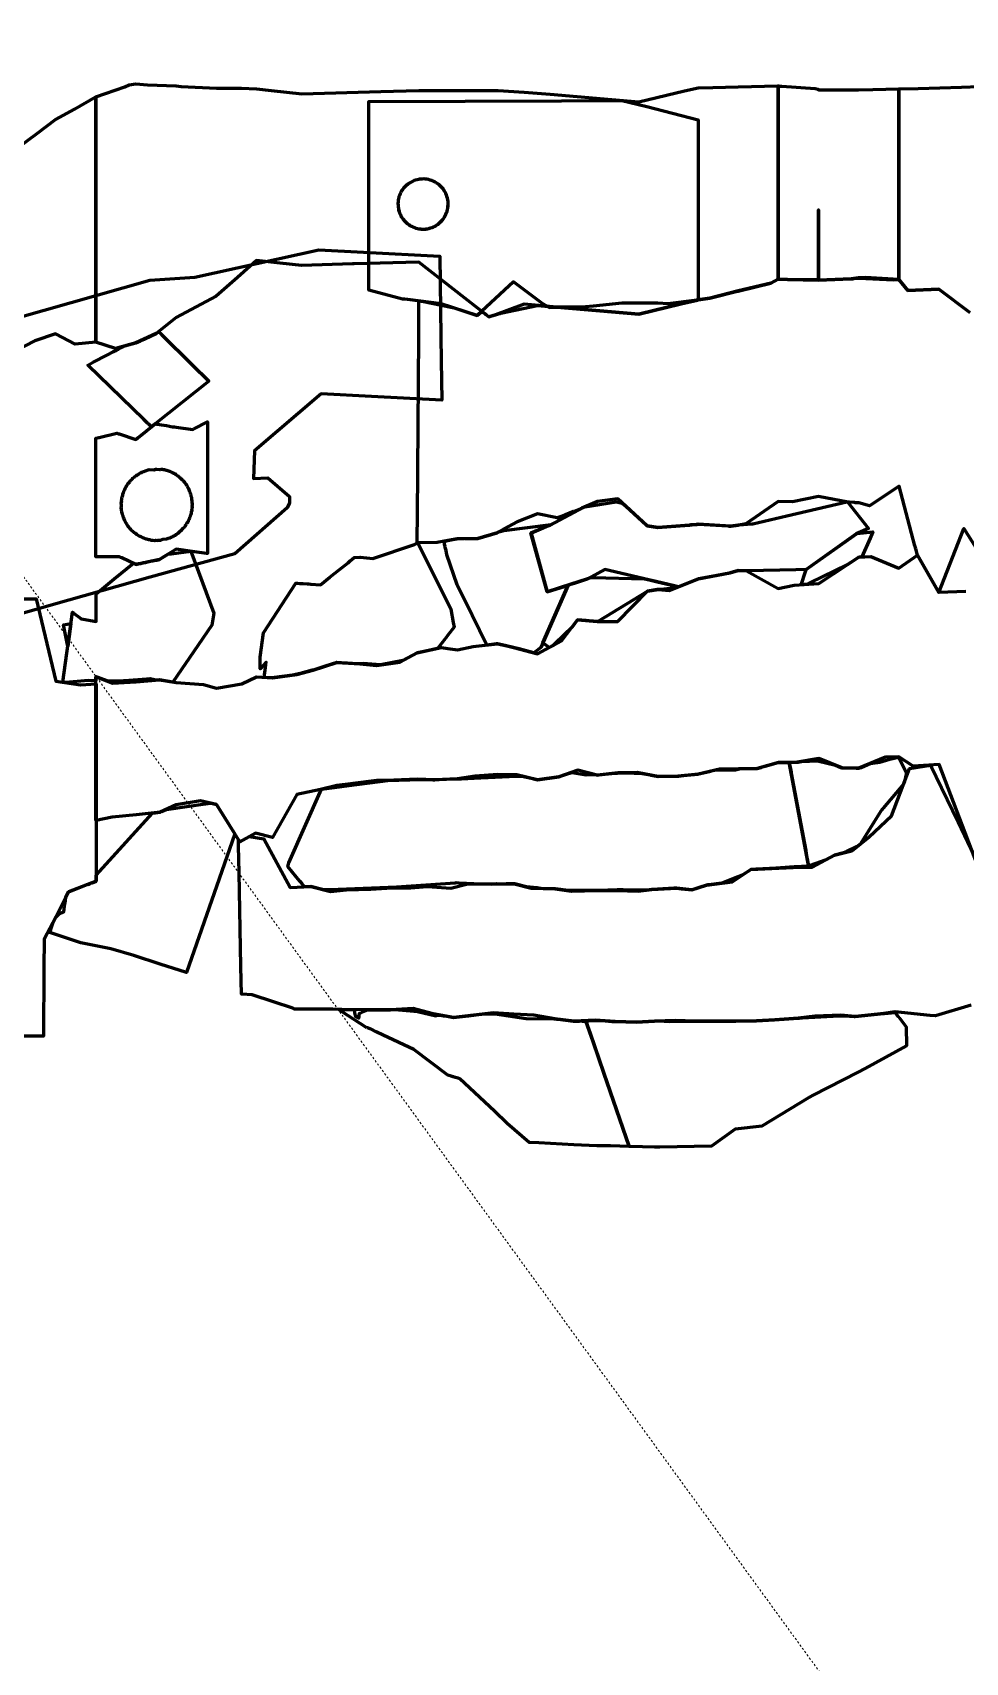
# Model space of a CAD drawing. Header units: millimetres. Extents: x -11105 to 6250, y -8045 to 7046.
# Drawn here: x -3441.5 to -3395.1, y -736.4 to -655.2 of the extents above; entities that cross this region are included whole.
import ezdxf

# ---------------------------------------------------------------- set-up
doc = ezdxf.new("R2010")
doc.units = ezdxf.units.MM
doc.linetypes.add('DOT', pattern=[2, 1, -1])
for name, color, linetype in [('_Сеть_', 1, 'Continuous'), ('C_____20241011082109869451_БДШ-1_5_7_-260_ЮЗРТ_ОР_tridb_ОР_01_19', 1, 'Continuous'), ('C_____20241011082109869451_БДШ-1_5_7_-260_ЮЗРТ_ОР_tridb_ОР_12_18', 1, 'Continuous'), ('C_____20241011082109987439_БДШ-1_7_9_-260_ЮЗРТ_ОР_tridb_ОР_01_19', 1, 'Continuous'), ('C_____20241011082109987439_БДШ-1_7_9_-260_ЮЗРТ_ОР_tridb_ОР_11_18', 1, 'Continuous'), ('C_____20241011082109987439_БДШ-1_7_9_-260_ЮЗРТ_ОР_tridb_ОР_12_18', 1, 'Continuous'), ('C_____20241011082112242269_БДШ-2_7_9_-260_ЮЗРТ_ОР_tridb_ОР_01_19', 1, 'Continuous'), ('C_____20241011082112242269_БДШ-2_7_9_-260_ЮЗРТ_ОР_tridb_ОР_02_19', 1, 'Continuous'), ('C_____20241011082114343941_БДШ-3_7_9_-260_ЮЗРТ_ОР_tridb_ОР_01_19', 1, 'Continuous'), ('C_____20241011082114343941_БДШ-3_7_9_-260_ЮЗРТ_ОР_tridb_ОР_02_19', 1, 'Continuous'), ('C_____20241011082114937579_БДШ-4_7_9_-260_ЮЗРТ_ОР_tridb_ОР_01_19', 1, 'Continuous'), ('C_____20241011082117226590_БДШ-1_7_9_-280_ЮЗРТ_СОБР_tridb_ОР_05_19', 1, 'Continuous'), ('C_____20241011082117226590_БДШ-1_7_9_-280_ЮЗРТ_СОБР_tridb_ОР_06_19', 1, 'Continuous'), ('C_____20241011082117358716_БДШ-1_9_11_-280_ЮЗРТ_СОБР_tridb_ОР_08_19', 1, 'Continuous'), ('C_____20241011082123424223_БДШ-2_7_9_-280_ЮЗРТ_ОР_tridb_ОР_06_19', 1, 'Continuous'), ('C_____20241011082123424223_БДШ-2_7_9_-280_ЮЗРТ_ОР_tridb_ОР_07_19', 1, 'Continuous'), ('C_____20241011082123827578_БДШ-2_9_11_-280_ЮЗРТ_ОР_tridb_ОР_07_19', 1, 'Continuous'), ('C_____20241011082125271260_БДШ-3_7_9_-280_ЮЗРТ_ОР_tridb_ОР_06_19', 1, 'Continuous'), ('C_____20241011082125271260_БДШ-3_7_9_-280_ЮЗРТ_ОР_tridb_ОР_07_19', 1, 'Continuous')]:
    doc.layers.add(name, color=color, linetype=linetype)

msp = doc.modelspace()

# ---------------------------------------------------------------- linework, layer by layer
at = {"layer": '_Сеть_', "color": 251, "linetype": 'DOT', "lineweight": 13, "ltscale": 0.09, "true_color": 0x42495b}
msp.add_lwpolyline([(-1196.703, -3772.654), (-5203.392, 1742.081)], dxfattribs=at)
at = {"layer": 'C_____20241011082109869451_БДШ-1_5_7_-260_ЮЗРТ_ОР_tridb_ОР_01_19', "color": 18, "linetype": 'Continuous', "lineweight": 60, "ltscale": 0.09, "true_color": 0x000000}
for points in [[(-3396.382, -667.956), (-3397.923, -668.014), (-3398.382, -667.474), (-3398.382, -667.294), (-3398.382, -658.866), (-3398.382, -657.971), (-3397.417, -657.946), (-3395.264, -657.89), (-3394.382, -657.858)], [(-3394.846, -669.121), (-3396.382, -667.956)]]:
    msp.add_lwpolyline(points, dxfattribs=at)
at = {"layer": 'C_____20241011082109869451_БДШ-1_5_7_-260_ЮЗРТ_ОР_tridb_ОР_12_18', "color": 18, "linetype": 'Continuous', "lineweight": 60, "ltscale": 0.09, "true_color": 0x000000}
msp.add_lwpolyline([(-3402.382, -667.493), (-3403.918, -667.469), (-3404.382, -667.463), (-3404.382, -667.315), (-3404.382, -657.935), (-3404.382, -657.827), (-3404.351, -657.827), (-3404.348, -657.826), (-3404.31, -657.83), (-3404.212, -657.837), (-3402.55, -657.959), (-3402.397, -657.978), (-3402.396, -657.98), (-3402.39, -657.994), (-3402.382, -658.013), (-3401.868, -658.017), (-3401.867, -658.017), (-3400.382, -658.02), (-3399.673, -658.004), (-3398.382, -657.971), (-3398.382, -657.971), (-3398.382, -657.971), (-3398.38, -664.82), (-3398.38, -667.298), (-3398.379, -667.477), (-3398.382, -667.474), (-3398.382, -667.474), (-3400.034, -667.374), (-3400.382, -667.397), (-3400.738, -667.443), (-3402.382, -667.503), (-3402.382, -667.5), (-3402.382, -663.998), (-3402.382, -667.493)], dxfattribs=at)
at = {"layer": 'C_____20241011082109987439_БДШ-1_7_9_-260_ЮЗРТ_ОР_tridb_ОР_01_19', "color": 18, "linetype": 'Continuous', "lineweight": 60, "ltscale": 0.09, "true_color": 0x000000}
msp.add_lwpolyline([(-3442.382, -660.986), (-3441.29, -660.178), (-3440.382, -659.503), (-3439.441, -658.978), (-3438.382, -658.362), (-3438.382, -658.362), (-3438.382, -658.362), (-3438.382, -658.362), (-3438.381, -658.899), (-3438.38, -661.52), (-3438.38, -663.4), (-3438.38, -663.402), (-3438.377, -669.921), (-3438.377, -670.356), (-3438.377, -670.37), (-3438.377, -670.595), (-3438.38, -670.594), (-3438.382, -670.593), (-3439.415, -670.704), (-3440.382, -670.182), (-3441.413, -670.531), (-3442.382, -671.03)], dxfattribs=at)
at = {"layer": 'C_____20241011082109987439_БДШ-1_7_9_-260_ЮЗРТ_ОР_tridb_ОР_11_18', "color": 18, "linetype": 'Continuous', "lineweight": 60, "ltscale": 0.09, "true_color": 0x000000}
for points in [[(-3423.101, -668.445), (-3424.782, -668.012), (-3424.782, -667.796), (-3424.782, -660.088), (-3424.782, -658.602), (-3415.19, -658.56), (-3412.182, -658.547), (-3410.932, -658.856), (-3408.382, -659.521), (-3408.382, -659.949), (-3408.382, -660.644), (-3408.382, -663.015), (-3408.382, -663.225), (-3408.382, -667.245), (-3408.382, -668.492), (-3408.551, -668.514), (-3409.869, -668.684), (-3410.382, -668.656), (-3411.743, -668.656), (-3412.182, -668.656), (-3413.61, -668.795), (-3413.982, -668.83), (-3415.448, -668.846), (-3415.782, -668.867), (-3416.113, -668.679), (-3417.582, -667.593), (-3419.382, -669.269), (-3421.182, -668.679), (-3422.862, -668.471), (-3422.982, -668.456), (-3423.101, -668.445)], [(-3423.091, -664.448), (-3423.044, -664.505), (-3422.991, -664.568), (-3422.987, -664.573), (-3422.978, -664.582), (-3422.918, -664.637), (-3422.867, -664.684), (-3422.8, -664.731), (-3422.733, -664.779), (-3422.701, -664.796), (-3422.662, -664.816), (-3422.588, -664.855), (-3422.513, -664.883), (-3422.435, -664.911), (-3422.356, -664.929), (-3422.276, -664.948), (-3422.195, -664.955), (-3422.113, -664.963), (-3422.032, -664.959), (-3421.949, -664.956), (-3421.939, -664.954), (-3421.869, -664.942), (-3421.788, -664.928), (-3421.782, -664.926), (-3421.767, -664.922), (-3421.711, -664.904), (-3421.632, -664.88), (-3421.558, -664.846), (-3421.484, -664.811), (-3421.414, -664.768), (-3421.345, -664.724), (-3421.282, -664.672), (-3421.22, -664.62), (-3421.193, -664.59), (-3421.164, -664.559), (-3421.138, -664.532), (-3421.109, -664.5), (-3421.086, -664.468), (-3421.061, -664.432), (-3421.014, -664.366), (-3420.976, -664.293), (-3420.938, -664.221), (-3420.927, -664.191), (-3420.909, -664.144), (-3420.887, -664.082), (-3420.882, -664.068), (-3420.863, -663.987), (-3420.845, -663.909), (-3420.838, -663.826), (-3420.831, -663.746), (-3420.831, -663.741), (-3420.832, -663.705), (-3420.834, -663.663), (-3420.836, -663.597), (-3420.837, -663.582), (-3420.851, -663.501), (-3420.865, -663.421), (-3420.884, -663.36), (-3420.889, -663.343), (-3420.913, -663.265), (-3420.93, -663.228), (-3420.947, -663.191), (-3420.982, -663.117), (-3421.025, -663.047), (-3421.069, -662.978), (-3421.12, -662.917), (-3421.121, -662.916), (-3421.173, -662.853), (-3421.175, -662.851), (-3421.233, -662.797), (-3421.293, -662.742), (-3421.36, -662.695), (-3421.427, -662.647), (-3421.499, -662.609), (-3421.572, -662.571), (-3421.648, -662.543), (-3421.725, -662.514), (-3421.804, -662.496), (-3421.885, -662.478), (-3421.966, -662.471), (-3422.047, -662.463), (-3422.129, -662.467), (-3422.157, -662.468), (-3422.211, -662.47), (-3422.291, -662.484), (-3422.372, -662.497), (-3422.45, -662.522), (-3422.528, -662.546), (-3422.602, -662.58), (-3422.677, -662.614), (-3422.709, -662.635), (-3422.746, -662.658), (-3422.815, -662.702), (-3422.878, -662.754), (-3422.941, -662.806), (-3422.969, -662.837), (-3422.997, -662.867), (-3423.01, -662.882), (-3423.052, -662.926), (-3423.087, -662.976), (-3423.094, -662.987), (-3423.099, -662.994), (-3423.146, -663.06), (-3423.185, -663.133), (-3423.222, -663.205), (-3423.237, -663.245), (-3423.251, -663.283), (-3423.279, -663.358), (-3423.288, -663.4), (-3423.294, -663.425), (-3423.297, -663.439), (-3423.315, -663.517), (-3423.322, -663.6), (-3423.33, -663.68), (-3423.329, -663.702), (-3423.326, -663.763), (-3423.323, -663.844), (-3423.32, -663.864), (-3423.315, -663.89), (-3423.312, -663.907), (-3423.309, -663.925), (-3423.296, -664.005), (-3423.294, -664.008), (-3423.27, -664.087), (-3423.247, -664.161), (-3423.245, -664.164), (-3423.245, -664.166), (-3423.211, -664.239), (-3423.179, -664.309), (-3423.169, -664.325), (-3423.161, -664.337), (-3423.157, -664.344), (-3423.135, -664.379), (-3423.091, -664.448)]]:
    msp.add_lwpolyline(points, dxfattribs=at)
at = {"layer": 'C_____20241011082109987439_БДШ-1_7_9_-260_ЮЗРТ_ОР_tridb_ОР_12_18', "color": 18, "linetype": 'Continuous', "lineweight": 60, "ltscale": 0.09, "true_color": 0x000000}
for points in [[(-3438.382, -670.593), (-3438.382, -670.593), (-3438.382, -670.369), (-3438.382, -669.934), (-3438.382, -669.523), (-3438.382, -663.408), (-3438.382, -659.327), (-3438.382, -658.362), (-3438.382, -658.362), (-3438.382, -658.362), (-3436.929, -657.877), (-3436.728, -657.769), (-3436.382, -657.721), (-3435.813, -657.772), (-3434.382, -657.812), (-3434.133, -657.853), (-3432.378, -657.928), (-3431.121, -657.939), (-3430.382, -657.963), (-3429.649, -658.046), (-3428.122, -658.219), (-3424.176, -658.102), (-3422.283, -658.046), (-3418.342, -658.052), (-3417.04, -658.128), (-3415.749, -658.239), (-3411.328, -658.618), (-3409.048, -658.072), (-3408.382, -657.912), (-3407.648, -657.896), (-3406.382, -657.87), (-3404.398, -657.827), (-3404.382, -657.827), (-3404.382, -657.935), (-3404.382, -667.315), (-3404.382, -667.315), (-3404.382, -667.315), (-3404.382, -667.315), (-3404.382, -667.315), (-3404.382, -667.463), (-3404.382, -667.463), (-3404.382, -667.463), (-3404.754, -667.648), (-3406.382, -668.044), (-3407.8, -668.4), (-3408.382, -668.492), (-3409.218, -668.693), (-3411.328, -669.198), (-3415.419, -668.847), (-3417.04, -668.708), (-3418.463, -669.23), (-3418.796, -669.339), (-3422.283, -666.601), (-3425.506, -666.696), (-3425.599, -666.699), (-3428.122, -666.774), (-3429.191, -666.653), (-3430.382, -666.518), (-3431.325, -667.367), (-3432.382, -668.304), (-3433.383, -668.835), (-3434.382, -669.363), (-3435.382, -670.171), (-3436.382, -670.627), (-3437.396, -670.909), (-3438.382, -670.593)], [(-3423.091, -664.448), (-3423.033, -664.518), (-3422.987, -664.573), (-3422.92, -664.635), (-3422.867, -664.684), (-3422.793, -664.737), (-3422.733, -664.779), (-3422.652, -664.821), (-3422.588, -664.855), (-3422.501, -664.887), (-3422.435, -664.911), (-3422.354, -664.93), (-3422.286, -664.945), (-3422.276, -664.948), (-3422.272, -664.948), (-3422.181, -664.956), (-3422.113, -664.963), (-3422.023, -664.959), (-3421.949, -664.956), (-3421.861, -664.941), (-3421.788, -664.928), (-3421.787, -664.928), (-3421.736, -664.912), (-3421.703, -664.902), (-3421.632, -664.88), (-3421.583, -664.857), (-3421.551, -664.843), (-3421.484, -664.811), (-3421.461, -664.797), (-3421.409, -664.764), (-3421.345, -664.724), (-3421.322, -664.705), (-3421.277, -664.668), (-3421.22, -664.62), (-3421.16, -664.555), (-3421.109, -664.5), (-3421.058, -664.428), (-3421.014, -664.366), (-3420.973, -664.288), (-3420.969, -664.281), (-3420.938, -664.221), (-3420.908, -664.139), (-3420.882, -664.068), (-3420.862, -663.982), (-3420.845, -663.909), (-3420.837, -663.821), (-3420.831, -663.746), (-3420.834, -663.664), (-3420.834, -663.658), (-3420.837, -663.582), (-3420.842, -663.551), (-3420.852, -663.496), (-3420.865, -663.421), (-3420.867, -663.414), (-3420.89, -663.338), (-3420.913, -663.265), (-3420.95, -663.186), (-3420.982, -663.117), (-3421.028, -663.043), (-3421.069, -662.978), (-3421.125, -662.911), (-3421.173, -662.853), (-3421.204, -662.825), (-3421.237, -662.793), (-3421.293, -662.742), (-3421.365, -662.691), (-3421.427, -662.647), (-3421.505, -662.606), (-3421.572, -662.571), (-3421.654, -662.541), (-3421.725, -662.514), (-3421.812, -662.495), (-3421.885, -662.478), (-3421.974, -662.47), (-3422.047, -662.463), (-3422.137, -662.467), (-3422.211, -662.47), (-3422.258, -662.478), (-3422.3, -662.485), (-3422.372, -662.497), (-3422.459, -662.524), (-3422.528, -662.546), (-3422.611, -662.584), (-3422.677, -662.614), (-3422.754, -662.663), (-3422.815, -662.702), (-3422.885, -662.76), (-3422.941, -662.806), (-3422.986, -662.856), (-3423.003, -662.873), (-3423.052, -662.926), (-3423.104, -663.001), (-3423.146, -663.06), (-3423.189, -663.141), (-3423.222, -663.205), (-3423.254, -663.291), (-3423.279, -663.358), (-3423.299, -663.448), (-3423.315, -663.517), (-3423.322, -663.598), (-3423.323, -663.609), (-3423.33, -663.68), (-3423.326, -663.772), (-3423.323, -663.844), (-3423.308, -663.934), (-3423.296, -664.005), (-3423.268, -664.093), (-3423.247, -664.161), (-3423.209, -664.244), (-3423.179, -664.309), (-3423.13, -664.387), (-3423.091, -664.448)]]:
    msp.add_lwpolyline(points, dxfattribs=at)
at = {"layer": 'C_____20241011082112242269_БДШ-2_7_9_-260_ЮЗРТ_ОР_tridb_ОР_01_19', "color": 18, "linetype": 'Continuous', "lineweight": 60, "ltscale": 0.09, "true_color": 0x000000}
for points in [[(-3395.034, -683.023), (-3396.382, -683.074), (-3397.452, -681.21), (-3397.534, -680.901), (-3397.549, -680.843), (-3397.571, -680.759), (-3397.576, -680.743), (-3398.362, -677.77), (-3399.846, -678.761), (-3400.369, -678.61), (-3400.514, -678.597), (-3400.532, -678.596), (-3400.579, -678.592), (-3400.838, -678.569), (-3400.896, -678.564), (-3402.373, -678.288), (-3403.672, -678.554), (-3404.382, -678.542), (-3406.004, -679.645), (-3406.342, -679.71), (-3406.359, -679.713), (-3406.382, -679.718), (-3406.755, -679.766), (-3408.369, -679.672), (-3408.463, -679.681), (-3408.741, -679.707), (-3408.806, -679.714), (-3410.382, -679.838), (-3410.922, -679.745), (-3412.382, -678.404), (-3413.389, -678.531), (-3414.174, -678.874), (-3414.205, -678.887), (-3414.228, -678.897), (-3414.382, -678.964), (-3414.546, -679.028), (-3414.582, -679.042), (-3414.99, -679.202), (-3415.197, -679.282), (-3415.395, -679.36), (-3416.382, -679.156), (-3417.398, -679.548), (-3418.033, -679.901), (-3418.262, -680.028), (-3418.331, -680.067), (-3418.382, -680.095), (-3419.358, -680.378), (-3420.382, -680.397), (-3420.849, -680.483), (-3421.032, -680.517), (-3421.375, -680.581), (-3422.371, -680.594), (-3422.37, -680.468), (-3422.369, -680.313), (-3422.368, -680.191), (-3422.366, -680.015), (-3422.366, -679.899), (-3422.364, -679.715), (-3422.364, -679.61), (-3422.362, -679.428), (-3422.362, -679.33), (-3422.361, -679.259), (-3422.298, -670.301), (-3422.294, -669.747), (-3422.287, -668.816), (-3422.286, -668.543), (-3422.062, -668.57), (-3420.7, -668.857), (-3420.535, -668.892), (-3419.382, -669.269), (-3419.193, -669.093), (-3419.093, -669.105), (-3418.985, -669.19), (-3418.952, -669.216), (-3418.796, -669.339), (-3418.697, -669.306), (-3418.463, -669.23), (-3418.32, -669.178), (-3418.242, -669.161), (-3418.211, -669.154), (-3416.382, -668.765), (-3416.019, -668.796), (-3415.888, -668.807), (-3415.782, -668.867), (-3415.448, -668.846), (-3415.436, -668.846), (-3415.417, -668.848), (-3411.328, -669.198), (-3409.218, -668.693), (-3408.412, -668.499), (-3408.392, -668.494), (-3408.382, -668.492), (-3407.8, -668.4), (-3406.411, -668.051), (-3406.382, -668.046), (-3404.754, -667.648), (-3404.382, -667.463), (-3403.918, -667.469), (-3402.383, -667.5), (-3402.382, -667.5), (-3402.382, -667.5), (-3402.382, -667.503), (-3400.759, -667.443), (-3400.738, -667.443), (-3400.677, -667.435), (-3400.628, -667.429), (-3400.61, -667.426), (-3400.458, -667.413), (-3400.369, -667.406), (-3398.643, -667.493), (-3398.41, -667.472), (-3398.383, -667.474), (-3398.382, -667.474), (-3398.366, -667.492), (-3397.923, -668.014), (-3396.382, -667.956), (-3394.846, -669.121)], [(-3437.083, -681.349), (-3437.083, -681.349), (-3437.144, -681.321), (-3437.144, -681.321), (-3437.194, -681.298), (-3438.379, -681.302), (-3438.379, -681.132), (-3438.379, -681.106), (-3438.379, -681.104), (-3438.379, -681.102), (-3438.379, -681.098), (-3438.379, -681.095), (-3438.379, -680.809), (-3438.379, -680.805), (-3438.381, -676.11), (-3438.381, -676.096), (-3438.381, -675.881), (-3438.381, -675.877), (-3438.381, -675.867), (-3438.381, -675.852), (-3438.381, -675.626), (-3438.381, -675.622), (-3438.381, -675.611), (-3438.381, -675.589), (-3438.381, -675.515), (-3438.381, -675.388), (-3438.231, -675.352), (-3438.217, -675.349), (-3437.33, -675.138), (-3437.33, -675.138), (-3437.258, -675.161), (-3437.258, -675.161), (-3437.225, -675.171), (-3437.225, -675.171), (-3436.382, -675.444), (-3436.336, -675.406), (-3436.286, -675.365), (-3435.432, -674.664), (-3435.411, -674.667), (-3435.35, -674.677), (-3435.348, -674.678), (-3435.288, -674.688), (-3435.278, -674.689), (-3435.203, -674.701), (-3435.115, -674.716), (-3434.864, -674.757), (-3434.703, -674.784), (-3434.643, -674.794), (-3434.554, -674.809), (-3434.489, -674.819), (-3434.463, -674.824), (-3434.382, -674.837), (-3434.378, -674.837), (-3433.556, -674.946), (-3433.506, -674.921), (-3432.819, -674.572), (-3432.819, -674.7), (-3432.819, -674.785), (-3432.819, -674.815), (-3432.819, -675.013), (-3432.819, -675.074), (-3432.819, -678.523), (-3432.819, -678.652), (-3432.819, -678.893), (-3432.819, -678.944), (-3432.819, -679.186), (-3432.819, -680.875), (-3432.819, -680.91), (-3432.819, -681.128), (-3432.866, -681.122), (-3433.471, -681.042), (-3434.382, -680.922), (-3434.458, -680.969), (-3434.563, -681.033), (-3435.055, -681.334), (-3435.178, -681.409), (-3435.203, -681.424), (-3435.291, -681.443), (-3435.531, -681.493), (-3435.625, -681.513), (-3435.672, -681.523), (-3435.774, -681.545), (-3435.912, -681.574), (-3436.023, -681.597), (-3436.139, -681.622), (-3436.248, -681.645), (-3436.348, -681.666), (-3436.382, -681.673), (-3437.083, -681.349)], [(-3436.954, -679.493), (-3436.919, -679.537), (-3436.888, -679.607), (-3436.849, -679.648), (-3436.839, -679.671), (-3436.831, -679.686), (-3436.791, -679.76), (-3436.748, -679.798), (-3436.692, -679.882), (-3436.646, -679.916), (-3436.598, -679.976), (-3436.591, -679.985), (-3436.541, -680.015), (-3436.533, -680.025), (-3436.507, -680.053), (-3436.464, -680.097), (-3436.462, -680.098), (-3436.412, -680.124), (-3436.379, -680.152), (-3436.338, -680.188), (-3436.287, -680.208), (-3436.283, -680.21), (-3436.282, -680.211), (-3436.202, -680.27), (-3436.195, -680.272), (-3436.145, -680.287), (-3436.06, -680.338), (-3436.05, -680.34), (-3436.001, -680.35), (-3435.913, -680.394), (-3435.899, -680.395), (-3435.853, -680.401), (-3435.762, -680.436), (-3435.745, -680.437), (-3435.7, -680.438), (-3435.617, -680.462), (-3435.598, -680.461), (-3435.555, -680.458), (-3435.545, -680.461), (-3435.45, -680.48), (-3435.428, -680.477), (-3435.388, -680.471), (-3435.314, -680.479), (-3435.275, -680.47), (-3435.253, -680.465), (-3435.23, -680.467), (-3435.139, -680.457), (-3435.102, -680.445), (-3435.079, -680.437), (-3435.043, -680.422), (-3435.021, -680.412), (-3434.828, -680.392), (-3434.794, -680.373), (-3434.773, -680.362), (-3434.685, -680.352), (-3434.653, -680.331), (-3434.632, -680.317), (-3434.546, -680.289), (-3434.517, -680.265), (-3434.497, -680.25), (-3434.412, -680.213), (-3434.385, -680.188), (-3434.367, -680.171), (-3434.309, -680.139), (-3434.291, -680.13), (-3434.266, -680.102), (-3434.25, -680.084), (-3434.245, -680.081), (-3434.206, -680.056), (-3434.183, -680.024), (-3434.17, -680.007), (-3434.13, -679.981), (-3434.094, -679.952), (-3434.072, -679.916), (-3434.063, -679.901), (-3434.025, -679.871), (-3433.955, -679.806), (-3433.934, -679.762), (-3433.929, -679.753), (-3433.89, -679.71), (-3433.872, -679.662), (-3433.869, -679.655), (-3433.843, -679.626), (-3433.785, -679.548), (-3433.769, -679.495), (-3433.769, -679.492), (-3433.718, -679.409), (-3433.706, -679.353), (-3433.692, -679.325), (-3433.662, -679.265), (-3433.656, -679.208), (-3433.64, -679.168), (-3433.619, -679.116), (-3433.618, -679.059), (-3433.589, -678.965), (-3433.593, -678.908), (-3433.588, -678.884), (-3433.573, -678.81), (-3433.581, -678.755), (-3433.572, -678.675), (-3433.57, -678.655), (-3433.583, -678.6), (-3433.58, -678.5), (-3433.598, -678.447), (-3433.598, -678.443), (-3433.604, -678.346), (-3433.627, -678.295), (-3433.636, -678.229), (-3433.641, -678.195), (-3433.668, -678.146), (-3433.686, -678.073), (-3433.692, -678.048), (-3433.723, -678.001), (-3433.755, -677.905), (-3433.765, -677.883), (-3433.8, -677.839), (-3433.831, -677.768), (-3433.85, -677.731), (-3433.889, -677.69), (-3433.918, -677.637), (-3433.953, -677.586), (-3433.995, -677.548), (-3434.017, -677.515), (-3434.063, -677.481), (-3434.126, -677.402), (-3434.13, -677.398), (-3434.132, -677.397), (-3434.179, -677.368), (-3434.245, -677.299), (-3434.249, -677.297), (-3434.297, -677.273), (-3434.373, -677.207), (-3434.433, -677.163), (-3434.439, -677.16), (-3434.488, -677.141), (-3434.508, -677.126), (-3434.513, -677.125), (-3434.516, -677.124), (-3434.565, -677.109), (-3434.651, -677.057), (-3434.678, -677.044), (-3434.688, -677.042), (-3434.738, -677.031), (-3434.799, -677.001), (-3434.85, -676.995), (-3434.86, -676.994), (-3434.917, -676.972), (-3434.946, -676.961), (-3434.996, -676.96), (-3435.009, -676.959), (-3435.015, -676.957), (-3435.063, -676.943), (-3435.113, -676.946), (-3435.126, -676.947), (-3435.176, -676.954), (-3435.188, -676.956), (-3435.344, -676.935), (-3435.393, -676.947), (-3435.406, -676.95), (-3435.454, -676.966), (-3435.467, -676.971), (-3435.73, -676.952), (-3435.777, -676.973), (-3435.789, -676.978), (-3435.811, -676.981), (-3435.857, -677.006), (-3435.868, -677.011), (-3435.923, -677.019), (-3435.933, -677.021), (-3435.977, -677.049), (-3435.986, -677.055), (-3436.074, -677.076), (-3436.087, -677.08), (-3436.129, -677.113), (-3436.136, -677.119), (-3436.21, -677.143), (-3436.213, -677.145), (-3436.253, -677.182), (-3436.258, -677.187), (-3436.293, -677.202), (-3436.34, -677.222), (-3436.377, -677.263), (-3436.381, -677.268), (-3436.409, -677.283), (-3436.463, -677.312), (-3436.496, -677.356), (-3436.499, -677.36), (-3436.548, -677.392), (-3436.575, -677.41), (-3436.604, -677.458), (-3436.606, -677.461), (-3436.609, -677.463), (-3436.684, -677.522), (-3436.71, -677.574), (-3436.711, -677.575), (-3436.775, -677.636), (-3436.781, -677.641), (-3436.802, -677.696), (-3436.867, -677.768), (-3436.883, -677.824), (-3436.926, -677.881), (-3436.941, -677.902), (-3436.953, -677.959), (-3437.004, -678.042), (-3437.011, -678.099), (-3437.055, -678.187), (-3437.056, -678.244), (-3437.093, -678.336), (-3437.101, -678.365), (-3437.098, -678.422), (-3437.118, -678.488), (-3437.109, -678.544), (-3437.129, -678.642), (-3437.116, -678.697), (-3437.127, -678.794), (-3437.127, -678.796), (-3437.129, -678.849), (-3437.111, -678.902), (-3437.112, -678.95), (-3437.106, -679.05), (-3437.083, -679.102), (-3437.07, -679.188), (-3437.043, -679.238), (-3437.042, -679.251), (-3437.031, -679.294), (-3437, -679.341), (-3436.986, -679.397), (-3436.954, -679.493)]]:
    msp.add_lwpolyline(points, dxfattribs=at)
at = {"layer": 'C_____20241011082112242269_БДШ-2_7_9_-260_ЮЗРТ_ОР_tridb_ОР_02_19', "color": 18, "linetype": 'Continuous', "lineweight": 60, "ltscale": 0.09, "true_color": 0x000000}
msp.add_lwpolyline([(-3442.3, -669.379), (-3435.699, -667.509), (-3433.451, -667.354), (-3427.267, -665.989), (-3425.044, -666.106), (-3421.251, -666.306), (-3421.192, -670.316), (-3421.174, -671.524), (-3421.145, -673.49), (-3424.646, -673.305), (-3427.161, -673.172), (-3430.474, -676.016), (-3430.526, -677.389), (-3429.807, -677.361), (-3428.736, -678.293), (-3428.739, -678.604), (-3428.857, -678.847), (-3431.46, -681.147), (-3435.673, -682.308), (-3439.728, -683.457), (-3444.528, -684.816)], dxfattribs=at)
at = {"layer": 'C_____20241011082114343941_БДШ-3_7_9_-260_ЮЗРТ_ОР_tridb_ОР_01_19', "color": 18, "linetype": 'Continuous', "lineweight": 60, "ltscale": 0.09, "true_color": 0x000000}
for points in [[(-3438.374, -694.436), (-3438.374, -694.081), (-3438.374, -694.08), (-3438.374, -693.374), (-3438.374, -693.373), (-3438.375, -691.151), (-3438.376, -688.012), (-3438.376, -687.671), (-3438.376, -687.67), (-3438.377, -687.331), (-3438.377, -687.275), (-3438.374, -687.275), (-3438.371, -687.275), (-3437.546, -687.586), (-3436.371, -687.525), (-3435.205, -687.423), (-3434.378, -687.563), (-3433.018, -687.658), (-3432.371, -687.843), (-3431.106, -687.627), (-3430.384, -687.285), (-3429.58, -687.325), (-3428.371, -687.16), (-3427.549, -686.938), (-3426.371, -686.559), (-3425.227, -686.635), (-3424.391, -686.716), (-3423.237, -686.544), (-3422.371, -686.087), (-3421.158, -685.809), (-3420.838, -685.861), (-3420.371, -685.938), (-3419.586, -685.771), (-3418.379, -685.634), (-3418.133, -685.688), (-3417.902, -685.739), (-3417.58, -685.81), (-3416.371, -686.13), (-3415.182, -685.482), (-3415.181, -685.481), (-3414.38, -684.441), (-3413.4, -684.525), (-3412.371, -684.512), (-3410.904, -683.013), (-3410.371, -682.918), (-3409.82, -682.978), (-3408.362, -682.395), (-3406.779, -682.093), (-3406.383, -681.985), (-3405.963, -681.987), (-3404.382, -682.877), (-3403.597, -682.71), (-3402.37, -682.625), (-3400.957, -681.691), (-3400.369, -681.308), (-3399.777, -681.287), (-3398.371, -681.853), (-3397.456, -681.219), (-3396.382, -683.073), (-3395.147, -679.887), (-3394.252, -681.275)], [(-3393.455, -699.285), (-3396.372, -691.654), (-3397.663, -691.732), (-3398.371, -691.261), (-3399.046, -691.286), (-3400.37, -691.837), (-3401.212, -691.812), (-3402.37, -691.345), (-3403.446, -691.536), (-3404.373, -691.548), (-3405.432, -691.844), (-3406.373, -691.857), (-3407.31, -691.873), (-3408.369, -692.125), (-3409.389, -692.225), (-3410.371, -692.242), (-3411.408, -692.049), (-3412.371, -692.067), (-3413.408, -692.178), (-3414.373, -691.933), (-3415.322, -692.264), (-3416.371, -692.408), (-3417.415, -692.166), (-3418.373, -692.139), (-3419.48, -692.232), (-3420.371, -692.359), (-3421.5, -692.412), (-3422.371, -692.378), (-3423.534, -692.432), (-3424.377, -692.449), (-3425.56, -692.602), (-3426.371, -692.688), (-3427.181, -692.896), (-3428.371, -693.134), (-3429.588, -695.293), (-3430.425, -695.062), (-3431.215, -695.502), (-3432.371, -693.639), (-3433.173, -693.464), (-3434.373, -693.653), (-3435.177, -694.024), (-3436.371, -694.159), (-3437.562, -694.27), (-3438.371, -694.436), (-3438.373, -694.436), (-3438.374, -694.436)]]:
    msp.add_lwpolyline(points, dxfattribs=at)
at = {"layer": 'C_____20241011082114343941_БДШ-3_7_9_-260_ЮЗРТ_ОР_tridb_ОР_02_19', "color": 18, "linetype": 'Continuous', "lineweight": 60, "ltscale": 0.09, "true_color": 0x000000}
msp.add_lwpolyline([(-3442.371, -683.396), (-3441.346, -683.396), (-3440.371, -687.496), (-3439.152, -687.668), (-3438.371, -687.631), (-3438.371, -687.87), (-3438.371, -688.129), (-3438.371, -688.438), (-3438.371, -691.728), (-3438.371, -693.29), (-3438.371, -697.461), (-3439.735, -697.988), (-3440.371, -699.263), (-3440.953, -700.358), (-3440.965, -701.794), (-3440.988, -705.188), (-3442.371, -705.188)], dxfattribs=at)
at = {"layer": 'C_____20241011082114937579_БДШ-4_7_9_-260_ЮЗРТ_ОР_tridb_ОР_01_19', "color": 18, "linetype": 'Continuous', "lineweight": 60, "ltscale": 0.09, "true_color": 0x000000}
for points in [[(-3431.15, -701.72), (-3431.243, -697.033), (-3431.269, -695.719), (-3431.269, -695.708), (-3431.271, -695.624), (-3431.271, -695.594), (-3431.272, -695.576), (-3431.273, -695.491), (-3431.275, -695.405), (-3431.215, -695.502), (-3430.743, -695.239), (-3430.005, -695.346), (-3428.692, -697.77), (-3427.668, -697.73), (-3426.687, -697.97), (-3425.892, -697.895), (-3424.689, -697.857), (-3423.887, -697.813), (-3422.689, -697.787), (-3421.866, -697.73), (-3420.688, -697.816), (-3419.842, -697.592), (-3418.691, -697.614), (-3417.541, -697.589), (-3416.687, -697.811), (-3415.495, -697.841), (-3414.683, -697.956), (-3413.388, -697.924), (-3412.443, -697.925), (-3411.367, -697.964), (-3410.683, -697.879), (-3409.445, -697.81), (-3409.213, -697.837), (-3408.682, -697.901), (-3407.953, -697.655), (-3406.689, -697.496), (-3405.746, -696.881), (-3404.701, -696.828), (-3403.645, -696.78), (-3402.702, -696.757), (-3401.582, -696.171), (-3400.717, -695.949), (-3399.854, -695.244), (-3398.751, -694.2), (-3397.847, -691.854), (-3396.8, -691.68), (-3395.429, -694.527), (-3394.645, -696.17)], [(-3394.783, -703.649), (-3396.553, -704.169), (-3396.819, -704.15), (-3398.557, -703.976), (-3399.122, -704.06), (-3400.553, -704.212), (-3401.269, -704.143), (-3402.555, -704.19), (-3403.39, -704.294), (-3404.552, -704.369), (-3405.475, -704.43), (-3406.551, -704.436), (-3407.636, -704.446), (-3408.552, -704.439), (-3409.487, -704.402), (-3410.553, -704.435), (-3411.44, -704.496), (-3412.505, -704.463), (-3413.509, -704.388), (-3414.554, -704.447), (-3415.513, -704.326), (-3416.561, -704.133), (-3417.553, -704.098), (-3418.564, -704.024), (-3419.561, -704.142), (-3420.56, -704.258), (-3421.568, -704.082), (-3422.57, -703.805), (-3423.697, -703.882), (-3424.57, -703.873), (-3426.123, -703.865), (-3426.571, -703.847), (-3428.474, -703.835), (-3428.515, -703.822), (-3428.573, -703.8), (-3430.55, -703.137), (-3430.587, -703.125), (-3431.114, -703.097), (-3431.123, -703.097), (-3431.15, -701.72)]]:
    msp.add_lwpolyline(points, dxfattribs=at)
at = {"layer": 'C_____20241011082117226590_БДШ-1_7_9_-280_ЮЗРТ_СОБР_tridb_ОР_05_19', "color": 18, "linetype": 'Continuous', "lineweight": 60, "ltscale": 0.09, "true_color": 0x000000}
msp.add_lwpolyline([(-3415.895, -683.048), (-3416.703, -680.109), (-3416.446, -680.001), (-3416.208, -679.901), (-3415.94, -679.788), (-3415.753, -679.71), (-3414.109, -678.845), (-3414.025, -678.808), (-3412.454, -678.549), (-3412.153, -678.615), (-3411.982, -678.771), (-3410.972, -679.699), (-3410.922, -679.745), (-3410.382, -679.838), (-3408.826, -679.715), (-3408.806, -679.714), (-3408.562, -679.69), (-3408.435, -679.678), (-3408.371, -679.672), (-3408.37, -679.672), (-3408.369, -679.672), (-3406.896, -679.758), (-3406.895, -679.758), (-3406.894, -679.758), (-3406.858, -679.76), (-3406.756, -679.766), (-3406.755, -679.766), (-3406.382, -679.718), (-3406.339, -679.709), (-3405.694, -679.653), (-3405.65, -679.649), (-3403.955, -679.252), (-3400.962, -678.552), (-3400.932, -678.557), (-3400.932, -678.557), (-3399.889, -679.882), (-3400.497, -680.143), (-3400.497, -680.144), (-3402.995, -681.923), (-3402.995, -681.923), (-3403.513, -681.936), (-3405.917, -681.995), (-3405.946, -681.996), (-3405.947, -681.996), (-3405.962, -681.988), (-3405.963, -681.987), (-3406.024, -681.987), (-3406.383, -681.985), (-3406.779, -682.093), (-3406.828, -682.102), (-3407.716, -682.271), (-3408.362, -682.395), (-3408.363, -682.395), (-3409.356, -682.792), (-3409.549, -682.747), (-3410.472, -682.527), (-3410.833, -682.441), (-3413.02, -681.921), (-3413.879, -682.391), (-3413.88, -682.391), (-3414.72, -682.665), (-3415.895, -683.048)], dxfattribs=at)
at = {"layer": 'C_____20241011082117226590_БДШ-1_7_9_-280_ЮЗРТ_СОБР_tridb_ОР_06_19', "color": 18, "linetype": 'Continuous', "lineweight": 60, "ltscale": 0.09, "true_color": 0x000000}
msp.add_lwpolyline([(-3418.898, -685.693), (-3418.898, -685.693), (-3418.898, -685.693), (-3418.898, -685.693), (-3418.898, -685.693), (-3418.898, -685.693), (-3418.898, -685.693), (-3418.898, -685.693), (-3418.898, -685.693), (-3418.898, -685.693), (-3418.898, -685.693), (-3418.898, -685.693), (-3418.898, -685.693), (-3418.898, -685.693), (-3418.898, -685.693), (-3418.898, -685.693), (-3418.899, -685.693), (-3419.634, -684.21), (-3420.384, -682.697), (-3420.888, -681.196), (-3420.888, -681.195), (-3420.934, -680.982), (-3420.971, -680.824), (-3420.975, -680.81), (-3420.975, -680.807), (-3420.982, -680.778), (-3420.992, -680.736), (-3421.005, -680.683), (-3421.019, -680.62), (-3421.032, -680.567), (-3421.036, -680.549), (-3421.043, -680.519), (-3420.909, -680.494), (-3420.768, -680.468), (-3420.409, -680.402), (-3420.382, -680.397), (-3420.044, -680.39), (-3420.039, -680.395), (-3420.005, -680.39), (-3419.361, -680.378), (-3419.358, -680.378), (-3418.382, -680.095), (-3418.298, -680.048), (-3418.098, -679.992), (-3418.059, -679.981), (-3415.7, -679.679), (-3415.658, -679.66), (-3415.753, -679.71), (-3416.518, -680.031), (-3416.703, -680.109), (-3416.702, -680.111), (-3415.895, -683.048), (-3415.038, -682.769), (-3414.85, -682.708), (-3416.219, -685.819), (-3416.56, -686.079), (-3417.295, -685.886), (-3417.58, -685.81), (-3417.992, -685.719), (-3417.994, -685.719), (-3418.379, -685.634), (-3418.426, -685.639), (-3418.898, -685.693)], dxfattribs=at)
at = {"layer": 'C_____20241011082117358716_БДШ-1_9_11_-280_ЮЗРТ_СОБР_tridb_ОР_08_19', "color": 18, "linetype": 'Continuous', "lineweight": 60, "ltscale": 0.09, "true_color": 0x000000}
msp.add_lwpolyline([(-3438.513, -671.597), (-3437.825, -671.238), (-3437.518, -671.078), (-3437.494, -671.065), (-3437.376, -671.004), (-3437.287, -670.957), (-3437.275, -670.951), (-3437.114, -670.867), (-3437.03, -670.823), (-3436.963, -670.788), (-3436.941, -670.782), (-3436.39, -670.629), (-3436.382, -670.627), (-3436.162, -670.526), (-3436.097, -670.497), (-3435.939, -670.425), (-3435.382, -670.171), (-3435.251, -670.065), (-3435.109, -670.204), (-3435.105, -670.209), (-3433.591, -671.703), (-3432.746, -672.538), (-3435.427, -674.665), (-3435.432, -674.664), (-3435.614, -674.813), (-3435.742, -674.688), (-3435.806, -674.626), (-3435.94, -674.497), (-3435.982, -674.455), (-3438.782, -671.737), (-3438.513, -671.597)], dxfattribs=at)
at = {"layer": 'C_____20241011082123424223_БДШ-2_7_9_-280_ЮЗРТ_ОР_tridb_ОР_06_19', "color": 18, "linetype": 'Continuous', "lineweight": 60, "ltscale": 0.09, "true_color": 0x000000}
for points in [[(-3403.227, -682.636), (-3403.046, -682.081), (-3402.992, -681.922), (-3400.456, -680.132), (-3399.671, -680.045), (-3399.724, -680.167), (-3399.812, -680.368), (-3400.222, -681.303), (-3400.369, -681.308), (-3400.393, -681.323), (-3400.456, -681.364), (-3400.499, -681.393), (-3400.574, -681.441), (-3400.65, -681.49), (-3400.699, -681.523), (-3400.76, -681.562), (-3400.928, -681.671), (-3402.805, -682.598), (-3402.931, -682.662), (-3402.942, -682.665), (-3403.088, -682.675), (-3403.227, -682.636)], [(-3402.792, -696.679), (-3402.875, -696.708), (-3402.88, -696.683), (-3403.605, -692.777), (-3403.834, -691.541), (-3403.446, -691.536), (-3403.389, -691.526), (-3403.227, -691.497), (-3402.429, -691.457), (-3401.53, -691.684), (-3401.271, -691.788), (-3401.212, -691.812), (-3401.186, -691.813), (-3401.159, -691.814), (-3401.053, -691.817), (-3400.507, -691.833), (-3400.37, -691.837), (-3400.26, -691.791), (-3399.811, -691.604), (-3399.331, -691.537), (-3398.819, -691.387), (-3398.675, -691.344), (-3398.39, -691.278), (-3397.998, -692.06), (-3398.096, -692.502), (-3398.142, -692.619), (-3399.159, -693.828), (-3399.208, -693.886), (-3399.222, -693.902), (-3399.281, -693.972), (-3399.614, -694.51), (-3400.29, -695.601), (-3400.48, -695.755), (-3400.966, -695.978), (-3401.139, -696.057), (-3401.582, -696.171), (-3402.053, -696.417), (-3402.792, -696.679)]]:
    msp.add_lwpolyline(points, dxfattribs=at)
at = {"layer": 'C_____20241011082123424223_БДШ-2_7_9_-280_ЮЗРТ_ОР_tridb_ОР_07_19', "color": 18, "linetype": 'Continuous', "lineweight": 60, "ltscale": 0.09, "true_color": 0x000000}
for points in [[(-3429.892, -686.552), (-3429.892, -686.552), (-3430.197, -686.873), (-3430.198, -686.292), (-3430.032, -685.086), (-3428.412, -682.604), (-3428.339, -682.609), (-3428.222, -682.617), (-3428.067, -682.628), (-3428.046, -682.63), (-3427.859, -682.643), (-3427.775, -682.649), (-3427.675, -682.656), (-3427.189, -682.69), (-3426.718, -682.312), (-3426.261, -681.944), (-3425.818, -681.588), (-3425.757, -681.539), (-3425.746, -681.53), (-3425.732, -681.52), (-3425.728, -681.516), (-3425.725, -681.514), (-3425.72, -681.51), (-3425.711, -681.503), (-3425.506, -681.337), (-3425.212, -681.313), (-3424.575, -681.375), (-3422.511, -680.679), (-3422.339, -680.594), (-3420.701, -683.907), (-3420.572, -684.561), (-3420.525, -684.797), (-3420.838, -685.2), (-3420.97, -685.37), (-3420.973, -685.374), (-3420.984, -685.388), (-3421.344, -685.851), (-3421.383, -685.86), (-3421.813, -685.959), (-3422.212, -686.05), (-3422.371, -686.087), (-3423.086, -686.464), (-3423.089, -686.466), (-3424.197, -686.687), (-3425.071, -686.611), (-3425.291, -686.63), (-3425.349, -686.626), (-3425.838, -686.594), (-3426.141, -686.574), (-3426.371, -686.559), (-3426.398, -686.568), (-3426.471, -686.591), (-3426.537, -686.613), (-3426.59, -686.63), (-3427.063, -686.782), (-3427.549, -686.938), (-3427.557, -686.94), (-3427.602, -686.952), (-3428.21, -687.116), (-3428.585, -687.189), (-3429.481, -687.311), (-3429.58, -687.325), (-3429.998, -687.304), (-3429.928, -686.81), (-3429.91, -686.684), (-3429.904, -686.637), (-3429.892, -686.552), (-3429.892, -686.552)], [(-3440.031, -687.544), (-3439.541, -684.055), (-3439.541, -684.054), (-3439.54, -684.053), (-3439.54, -684.052), (-3439.503, -684.082), (-3439.136, -684.376), (-3439.134, -684.378), (-3439.093, -684.386), (-3439.09, -684.386), (-3438.651, -684.468), (-3438.371, -684.521), (-3438.371, -684.005), (-3438.371, -683.135), (-3437.465, -682.4), (-3436.501, -681.618), (-3436.382, -681.673), (-3436.322, -681.66), (-3436.322, -681.66), (-3436.322, -681.66), (-3436.249, -681.645), (-3436.142, -681.622), (-3436.028, -681.598), (-3435.908, -681.573), (-3435.784, -681.547), (-3435.659, -681.52), (-3435.536, -681.494), (-3435.415, -681.469), (-3435.348, -681.455), (-3435.344, -681.454), (-3435.203, -681.424), (-3434.781, -681.166), (-3434.634, -681.147), (-3433.653, -681.018), (-3432.509, -684.111), (-3432.595, -684.694), (-3433.279, -685.695), (-3434.537, -687.536), (-3435.205, -687.423), (-3435.369, -687.438), (-3435.369, -687.438), (-3435.676, -687.377), (-3435.694, -687.379), (-3435.849, -687.39), (-3436.744, -687.454), (-3437.293, -687.493), (-3437.818, -687.483), (-3438.272, -687.312), (-3438.371, -687.275), (-3438.375, -687.275), (-3438.377, -687.275), (-3438.377, -687.286), (-3438.377, -687.344), (-3438.376, -687.473), (-3438.39, -687.473), (-3438.767, -687.466), (-3439.868, -687.567), (-3439.913, -687.561), (-3440.031, -687.544)], [(-3415.931, -685.717), (-3416.042, -685.632), (-3416.113, -685.578), (-3415.7, -684.64), (-3414.85, -682.708), (-3414.72, -682.665), (-3414.533, -682.604), (-3413.88, -682.391), (-3413.88, -682.391), (-3413.829, -682.363), (-3413.778, -682.335), (-3413.636, -682.333), (-3413.619, -682.333), (-3411.048, -682.39), (-3410.744, -682.462), (-3410.411, -682.542), (-3409.549, -682.747), (-3409.549, -682.747), (-3409.356, -682.792), (-3409.391, -682.806), (-3409.47, -682.838), (-3410.237, -682.932), (-3410.371, -682.918), (-3410.424, -682.927), (-3410.904, -683.013), (-3410.905, -683.015), (-3410.906, -683.015), (-3410.908, -683.016), (-3413.338, -684.501), (-3413.371, -684.521), (-3413.372, -684.522), (-3413.373, -684.522), (-3413.373, -684.522), (-3413.386, -684.525), (-3413.4, -684.525), (-3413.427, -684.523), (-3413.583, -684.509), (-3413.663, -684.503), (-3413.962, -684.477), (-3414.38, -684.441), (-3414.61, -684.739), (-3414.655, -684.798), (-3414.655, -684.798), (-3414.656, -684.8), (-3415.517, -685.631), (-3415.599, -685.71), (-3415.798, -685.818), (-3415.931, -685.717)], [(-3428.215, -697.462), (-3428.377, -697.264), (-3428.811, -696.735), (-3428.782, -696.612), (-3428.767, -696.553), (-3427.133, -692.884), (-3427.02, -692.855), (-3426.262, -692.754), (-3425.775, -692.689), (-3423.852, -692.439), (-3423.534, -692.432), (-3423.505, -692.431), (-3423.294, -692.421), (-3422.183, -692.4), (-3421.939, -692.395), (-3421.585, -692.409), (-3421.584, -692.409), (-3421.5, -692.412), (-3421.282, -692.402), (-3421.275, -692.402), (-3420.546, -692.367), (-3420.378, -692.364), (-3420.158, -692.359), (-3418.89, -692.3), (-3418.88, -692.299), (-3418.831, -692.297), (-3417.437, -692.227), (-3417.159, -692.225), (-3416.702, -692.331), (-3416.585, -692.359), (-3416.371, -692.408), (-3415.322, -692.264), (-3415.177, -692.214), (-3414.889, -692.113), (-3414.785, -692.077), (-3414.765, -692.072), (-3414.657, -692.044), (-3413.954, -692.166), (-3413.54, -692.145), (-3413.444, -692.169), (-3413.408, -692.178), (-3413.329, -692.17), (-3412.679, -692.1), (-3412.097, -692.07), (-3411.975, -692.064), (-3411.165, -692.094), (-3410.767, -692.168), (-3410.726, -692.176), (-3410.371, -692.242), (-3409.626, -692.229), (-3409.389, -692.225), (-3409.356, -692.222), (-3409.234, -692.21), (-3409.081, -692.195), (-3408.742, -692.162), (-3408.377, -692.126), (-3408.369, -692.125), (-3408.336, -692.117), (-3407.809, -691.992), (-3407.753, -691.978), (-3407.637, -691.951), (-3407.567, -691.934), (-3406.512, -691.908), (-3406.511, -691.908), (-3406.316, -691.857), (-3406.299, -691.856), (-3405.432, -691.844), (-3405.431, -691.843), (-3405.231, -691.788), (-3405.173, -691.771), (-3404.978, -691.717), (-3404.396, -691.554), (-3404.216, -691.546), (-3404.215, -691.546), (-3404.215, -691.546), (-3403.834, -691.541), (-3403.834, -691.541), (-3403.834, -691.541), (-3403.834, -691.541), (-3403.743, -692.031), (-3403.737, -692.066), (-3403.734, -692.081), (-3403.018, -695.937), (-3402.994, -696.065), (-3402.991, -696.084), (-3402.987, -696.106), (-3402.982, -696.132), (-3402.977, -696.161), (-3402.97, -696.196), (-3402.964, -696.231), (-3402.956, -696.274), (-3402.948, -696.314), (-3402.939, -696.366), (-3402.931, -696.408), (-3402.92, -696.468), (-3402.912, -696.51), (-3402.875, -696.708), (-3402.876, -696.708), (-3402.876, -696.708), (-3403.586, -696.753), (-3404.502, -696.81), (-3405.16, -696.851), (-3405.496, -696.869), (-3405.746, -696.881), (-3405.834, -696.939), (-3406.008, -697.052), (-3406.18, -697.164), (-3406.53, -697.301), (-3407.189, -697.559), (-3407.84, -697.641), (-3407.893, -697.647), (-3407.953, -697.655), (-3407.954, -697.655), (-3408.272, -697.763), (-3408.677, -697.899), (-3408.682, -697.901), (-3409.445, -697.81), (-3409.497, -697.812), (-3409.5, -697.813), (-3409.5, -697.813), (-3409.58, -697.817), (-3410.681, -697.879), (-3410.683, -697.879), (-3410.919, -697.908), (-3412.106, -697.891), (-3412.318, -697.887), (-3412.413, -697.886), (-3413.335, -697.923), (-3413.381, -697.924), (-3413.388, -697.924), (-3413.767, -697.934), (-3414.544, -697.933), (-3414.848, -697.932), (-3415.495, -697.841), (-3416.203, -697.823), (-3416.206, -697.823), (-3416.403, -697.8), (-3416.93, -697.748), (-3417.507, -697.598), (-3417.541, -697.589), (-3417.938, -697.598), (-3418.342, -697.606), (-3418.429, -697.598), (-3419.186, -697.604), (-3420.279, -697.557), (-3420.434, -697.55), (-3420.477, -697.554), (-3423.41, -697.767), (-3426.314, -697.877), (-3426.985, -697.897), (-3427.015, -697.89), (-3427.664, -697.731), (-3427.668, -697.73), (-3427.971, -697.742), (-3427.984, -697.743), (-3428.015, -697.705), (-3428.106, -697.594), (-3428.116, -697.582), (-3428.157, -697.532), (-3428.215, -697.462)], [(-3440.575, -699.709), (-3440.523, -699.549), (-3440.371, -699.263), (-3440.369, -699.259), (-3440.196, -699.068), (-3439.974, -698.996), (-3439.957, -698.844), (-3439.936, -698.702), (-3439.92, -698.604), (-3439.9, -698.446), (-3439.875, -698.269), (-3439.735, -697.988), (-3439.732, -697.987), (-3438.778, -697.618), (-3438.717, -697.627), (-3438.698, -697.588), (-3438.597, -697.548), (-3438.567, -697.537), (-3438.371, -697.461), (-3438.371, -697.393), (-3438.371, -697.168), (-3438.028, -696.791), (-3435.557, -694.067), (-3435.177, -694.024), (-3435.103, -693.99), (-3434.884, -693.889), (-3432.927, -693.604), (-3432.911, -693.602), (-3432.681, -693.572), (-3432.64, -693.581), (-3432.371, -693.639), (-3431.736, -694.662), (-3431.69, -694.736), (-3431.464, -695.1), (-3432.244, -697.343), (-3433.867, -702.007), (-3435.172, -701.598), (-3436.484, -701.166), (-3437.635, -700.841), (-3439.127, -700.54), (-3440.679, -700.021), (-3440.575, -699.709)]]:
    msp.add_lwpolyline(points, dxfattribs=at)
at = {"layer": 'C_____20241011082123827578_БДШ-2_9_11_-280_ЮЗРТ_ОР_tridb_ОР_07_19', "color": 18, "linetype": 'Continuous', "lineweight": 60, "ltscale": 0.09, "true_color": 0x000000}
msp.add_lwpolyline([(-3439.78, -685.756), (-3439.808, -685.607), (-3439.808, -685.606), (-3439.997, -684.677), (-3439.621, -684.627), (-3439.744, -685.5), (-3439.78, -685.756)], dxfattribs=at)
at = {"layer": 'C_____20241011082125271260_БДШ-3_7_9_-280_ЮЗРТ_ОР_tridb_ОР_06_19', "color": 18, "linetype": 'Continuous', "lineweight": 60, "ltscale": 0.09, "true_color": 0x000000}
msp.add_lwpolyline([(-3411.141, -710.697), (-3411.808, -710.683), (-3413.07, -707.028), (-3413.608, -705.471), (-3413.966, -704.432), (-3413.822, -704.429), (-3413.17, -704.413), (-3412.677, -704.45), (-3412.505, -704.463), (-3411.44, -704.496), (-3410.553, -704.435), (-3410.337, -704.428), (-3409.817, -704.449), (-3409.644, -704.447), (-3409.626, -704.447), (-3409.459, -704.445), (-3409.352, -704.444), (-3409.285, -704.444), (-3408.937, -704.441), (-3408.526, -704.439), (-3408.065, -704.442), (-3407.636, -704.446), (-3406.551, -704.436), (-3406.496, -704.435), (-3405.475, -704.43), (-3404.578, -704.371), (-3404.095, -704.34), (-3403.39, -704.294), (-3403.331, -704.287), (-3403.17, -704.278), (-3401.357, -704.177), (-3401.026, -704.168), (-3401.016, -704.167), (-3400.862, -704.182), (-3400.833, -704.185), (-3400.596, -704.208), (-3400.553, -704.212), (-3399.122, -704.06), (-3399.117, -704.059), (-3399.111, -704.058), (-3399.097, -704.056), (-3399.09, -704.055), (-3398.56, -704.015), (-3398.518, -704.068), (-3398.499, -704.094), (-3398.477, -704.122), (-3398.455, -704.15), (-3398.44, -704.17), (-3398.418, -704.197), (-3398.409, -704.209), (-3398.39, -704.233), (-3398.384, -704.241), (-3398.37, -704.259), (-3398.367, -704.263), (-3398.011, -704.72), (-3397.997, -705.675), (-3400.048, -706.791), (-3400.407, -706.978), (-3402.641, -708.13), (-3402.834, -708.229), (-3402.878, -708.255), (-3405.198, -709.666), (-3406.539, -709.815), (-3407.708, -710.67), (-3410.28, -710.717), (-3410.542, -710.722), (-3411.141, -710.697)], dxfattribs=at)
at = {"layer": 'C_____20241011082125271260_БДШ-3_7_9_-280_ЮЗРТ_ОР_tridb_ОР_07_19', "color": 18, "linetype": 'Continuous', "lineweight": 60, "ltscale": 0.09, "true_color": 0x000000}
msp.add_lwpolyline([(-3424.882, -704.766), (-3424.883, -704.765), (-3426.159, -703.943), (-3426.291, -703.858), (-3426.123, -703.865), (-3425.493, -703.868), (-3425.488, -704.042), (-3425.484, -704.057), (-3425.478, -704.082), (-3425.474, -704.096), (-3425.469, -704.118), (-3425.466, -704.129), (-3425.462, -704.147), (-3425.459, -704.156), (-3425.456, -704.17), (-3425.438, -704.184), (-3425.429, -704.192), (-3425.418, -704.201), (-3425.413, -704.205), (-3425.407, -704.21), (-3425.401, -704.214), (-3425.377, -704.234), (-3425.371, -704.237), (-3425.271, -704.284), (-3425.265, -704.217), (-3425.263, -704.195), (-3425.262, -704.187), (-3425.262, -704.184), (-3425.261, -704.171), (-3425.26, -704.167), (-3425.259, -704.149), (-3425.258, -704.145), (-3425.256, -704.12), (-3425.256, -704.115), (-3425.253, -704.085), (-3425.253, -704.081), (-3425.25, -704.048), (-3425.242, -704.045), (-3425.231, -704.04), (-3425.218, -704.034), (-3425.064, -703.965), (-3424.854, -703.872), (-3424.839, -703.872), (-3424.57, -703.873), (-3423.857, -703.88), (-3423.697, -703.882), (-3423.379, -703.86), (-3423.282, -703.869), (-3422.364, -703.955), (-3421.441, -704.168), (-3421.415, -704.163), (-3421.412, -704.163), (-3421.322, -704.148), (-3421.222, -704.142), (-3421.055, -704.172), (-3420.898, -704.199), (-3420.724, -704.229), (-3420.56, -704.258), (-3419.822, -704.172), (-3419.561, -704.142), (-3419.013, -704.077), (-3418.657, -704.078), (-3418.495, -704.079), (-3416.941, -704.302), (-3415.56, -704.327), (-3415.425, -704.337), (-3415.349, -704.347), (-3414.59, -704.443), (-3414.563, -704.446), (-3414.554, -704.447), (-3414.322, -704.434), (-3414.299, -704.433), (-3414.238, -704.429), (-3414.144, -704.437), (-3413.934, -704.432), (-3413.966, -704.432), (-3413.755, -705.046), (-3413.07, -707.028), (-3411.808, -710.683), (-3412.737, -710.662), (-3413.418, -710.648), (-3414.563, -710.597), (-3416.315, -710.51), (-3416.795, -710.485), (-3417.882, -709.54), (-3418.521, -708.931), (-3420.249, -707.314), (-3420.334, -707.288), (-3420.457, -707.25), (-3420.484, -707.241), (-3420.56, -707.218), (-3420.582, -707.211), (-3420.687, -707.178), (-3420.851, -707.127), (-3422.536, -705.858), (-3424.06, -705.131), (-3424.408, -704.965), (-3424.704, -704.823), (-3424.709, -704.822), (-3424.841, -704.779), (-3424.882, -704.766)], dxfattribs=at)

doc.saveas('drawing.dxf')
